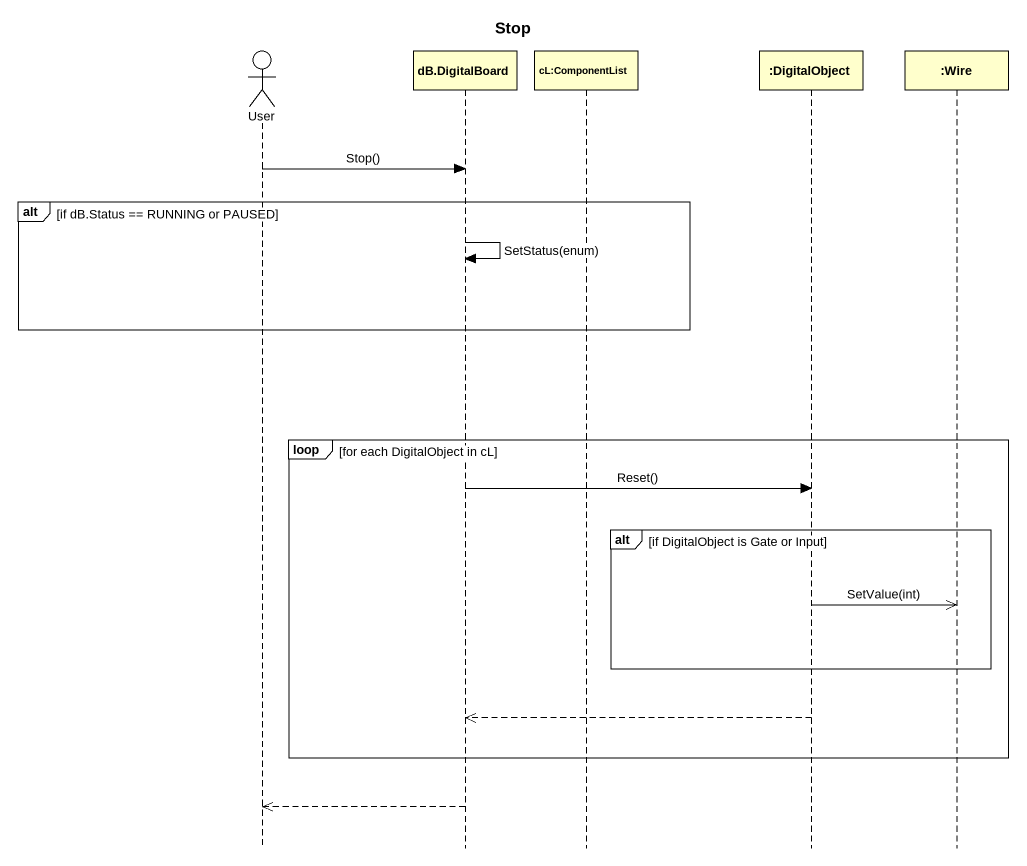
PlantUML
@startuml
title Stop
hide footbox
actor User
participant "dB.DigitalBoard" as dB_DigitalBoard
participant "cL:ComponentList" as cL_ComponentList
participant ":DigitalObject" as DigitalObject
participant ":Wire" as Wire

User -> dB_DigitalBoard : Stop()
alt if dB.Status == RUNNING or PAUSED
  dB_DigitalBoard -> dB_DigitalBoard : SetStatus(enum)
end
loop for each DigitalObject in cL
  dB_DigitalBoard -> DigitalObject : Reset()
  alt if DigitalObject is Gate or Input
    DigitalObject ->> Wire : SetValue(int)
  end
  DigitalObject -->> dB_DigitalBoard
end
dB_DigitalBoard -->> User
@enduml
